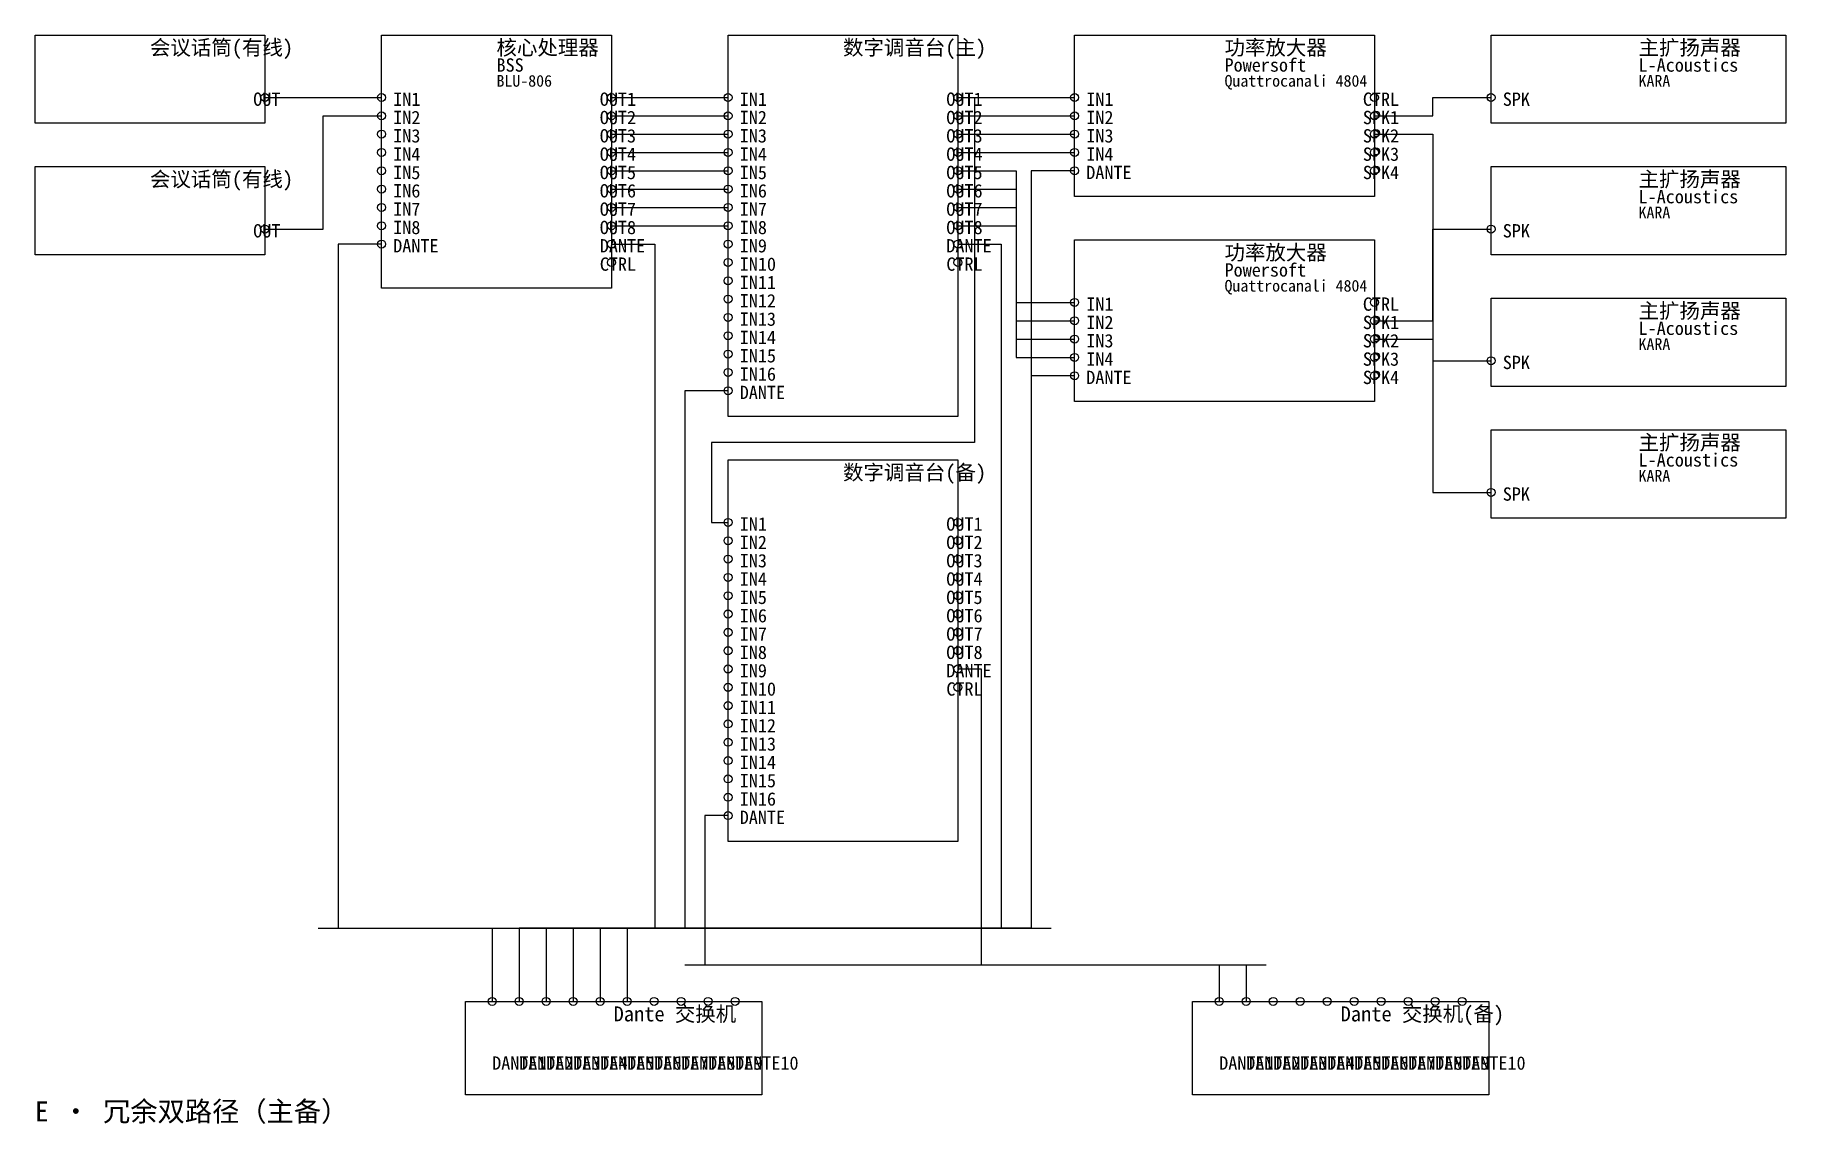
# Model space of a CAD drawing. Header units: metres. Extents: x 40 to 1091, y -694 to -40.
import ezdxf

# ---------------------------------------------------------------- set-up
doc = ezdxf.new("R2010")
doc.units = ezdxf.units.M
for name, color, linetype in [('DEVICES', 7, 'Continuous'), ('LABELS', 7, 'Continuous'), ('PORTS', 6, 'Continuous'), ('WIRES_ANALOG', 4, 'Continuous'), ('WIRES_DANTE', 5, 'Continuous'), ('WIRES_SPEAKER', 1, 'Continuous')]:
    doc.layers.add(name, color=color, linetype=linetype)
doc.styles.add('CJK', font='simsun.ttc')

msp = doc.modelspace()

# ---------------------------------------------------------------- linework, layer by layer
at = {"layer": 'DEVICES', "color": 7, "lineweight": 25, "true_color": 0xb4b2a9}
for points in [[(40, -40), (178, -40), (178, -93), (40, -93), (40, -40)], [(664, -40), (844, -40), (844, -137), (664, -137), (664, -40)], [(914, -40), (1091, -40), (1091, -93), (914, -93), (914, -40)], [(40, -119), (178, -119), (178, -172), (40, -172), (40, -119)], [(914, -119), (1091, -119), (1091, -172), (914, -172), (914, -119)], [(664, -163), (844, -163), (844, -260), (664, -260), (664, -163)], [(914, -198), (1091, -198), (1091, -251), (914, -251), (914, -198)], [(914, -277), (1091, -277), (1091, -330), (914, -330), (914, -277)], [(298.3, -620), (476.3, -620), (476.3, -676), (298.3, -676), (298.3, -620)], [(734.7, -620), (912.7, -620), (912.7, -676), (734.7, -676), (734.7, -620)]]:
    msp.add_lwpolyline(points, dxfattribs=at)
at = {"layer": 'DEVICES', "color": 7, "lineweight": 25, "true_color": 0x378add}
for points in [[(248, -40), (386, -40), (386, -192), (248, -192), (248, -40)], [(456, -40), (594, -40), (594, -269), (456, -269), (456, -40)]]:
    msp.add_lwpolyline(points, dxfattribs=at)
at = {"layer": 'DEVICES', "color": 7, "lineweight": 25, "true_color": 0x5dcaa5}
msp.add_lwpolyline([(456, -295), (594, -295), (594, -524), (456, -524), (456, -295)], dxfattribs=at)
at = {"layer": 'PORTS', "true_color": 0x5dcaa5}
for centre in [(178, -77.5), (248, -77.5), (386, -77.5), (456, -77.5), (594, -77.5), (664, -77.5), (248, -88.5), (386, -88.5), (456, -88.5), (594, -88.5), (664, -88.5), (248, -99.5), (386, -99.5), (456, -99.5), (594, -99.5), (664, -99.5), (248, -110.5), (386, -110.5), (456, -110.5), (594, -110.5), (664, -110.5), (248, -121.5), (386, -121.5), (456, -121.5), (594, -121.5), (248, -132.5), (386, -132.5), (456, -132.5), (594, -132.5), (248, -143.5), (386, -143.5), (456, -143.5), (594, -143.5), (178, -156.5), (248, -154.5), (386, -154.5), (456, -154.5), (594, -154.5), (456, -165.5), (456, -176.5), (456, -187.5), (456, -198.5), (664, -200.5), (456, -209.5), (664, -211.5), (456, -220.5), (664, -222.5), (456, -231.5), (664, -233.5), (456, -242.5), (456, -332.5), (594, -332.5), (456, -343.5), (594, -343.5), (456, -354.5), (594, -354.5), (456, -365.5), (594, -365.5), (456, -376.5), (594, -376.5), (456, -387.5), (594, -387.5), (456, -398.5), (594, -398.5), (456, -409.5), (594, -409.5), (456, -420.5), (456, -431.5), (456, -442.5), (456, -453.5), (456, -464.5), (456, -475.5), (456, -486.5), (456, -497.5)]:
    msp.add_circle(centre, 2.4, dxfattribs=at)
at = {"layer": 'PORTS', "true_color": 0xb07cd9}
for centre in [(844, -77.5), (386, -176.5), (594, -176.5), (844, -200.5), (594, -431.5)]:
    msp.add_circle(centre, 2.4, dxfattribs=at)
at = {"layer": 'PORTS', "true_color": 0xe8655a}
for centre in [(914, -77.5), (844, -88.5), (844, -99.5), (844, -110.5), (844, -121.5), (914, -156.5), (844, -211.5), (844, -222.5), (844, -233.5), (914, -235.5), (844, -244.5), (914, -314.5)]:
    msp.add_circle(centre, 2.4, dxfattribs=at)
at = {"layer": 'PORTS', "true_color": 0x378add}
for centre in [(664, -121.5), (248, -165.5), (386, -165.5), (594, -165.5), (456, -253.5), (664, -244.5), (594, -420.5), (456, -508.5), (314.4, -620), (330.6, -620), (346.8, -620), (363, -620), (379.2, -620), (395.4, -620), (411.6, -620), (427.8, -620), (444, -620), (460.2, -620), (750.8, -620), (767, -620), (783.2, -620), (799.4, -620), (815.6, -620), (831.8, -620), (848, -620), (864.2, -620), (880.4, -620), (896.6, -620)]:
    msp.add_circle(centre, 2.4, dxfattribs=at)
at = {"layer": 'WIRES_ANALOG', "linetype": 'CONTINUOUS', "true_color": 0x5dcaa5}
for points in [[(178, -77.5), (188, -77.5), (213, -77.5), (213, -77.5), (238, -77.5), (248, -77.5)], [(386, -77.5), (396, -77.5), (421, -77.5), (421, -77.5), (446, -77.5), (456, -77.5)], [(594, -77.5), (604, -77.5), (629, -77.5), (629, -77.5), (654, -77.5), (664, -77.5)], [(178, -156.5), (188, -156.5), (213, -156.5), (213, -88.5), (238, -88.5), (248, -88.5)], [(386, -88.5), (396, -88.5), (421, -88.5), (421, -88.5), (446, -88.5), (456, -88.5)], [(594, -88.5), (604, -88.5), (629, -88.5), (629, -88.5), (654, -88.5), (664, -88.5)], [(386, -99.5), (396, -99.5), (421, -99.5), (421, -99.5), (446, -99.5), (456, -99.5)], [(594, -99.5), (604, -99.5), (629, -99.5), (629, -99.5), (654, -99.5), (664, -99.5)], [(386, -110.5), (396, -110.5), (421, -110.5), (421, -110.5), (446, -110.5), (456, -110.5)], [(594, -110.5), (604, -110.5), (629, -110.5), (629, -110.5), (654, -110.5), (664, -110.5)], [(386, -121.5), (396, -121.5), (421, -121.5), (421, -121.5), (446, -121.5), (456, -121.5)], [(594, -121.5), (604, -121.5), (629, -121.5), (629, -200.5), (654, -200.5), (664, -200.5)], [(386, -132.5), (396, -132.5), (421, -132.5), (421, -132.5), (446, -132.5), (456, -132.5)], [(594, -132.5), (604, -132.5), (629, -132.5), (629, -211.5), (654, -211.5), (664, -211.5)], [(386, -143.5), (396, -143.5), (421, -143.5), (421, -143.5), (446, -143.5), (456, -143.5)], [(594, -143.5), (604, -143.5), (629, -143.5), (629, -222.5), (654, -222.5), (664, -222.5)], [(386, -154.5), (396, -154.5), (421, -154.5), (421, -154.5), (446, -154.5), (456, -154.5)], [(594, -154.5), (604, -154.5), (629, -154.5), (629, -233.5), (654, -233.5), (664, -233.5)]]:
    msp.add_lwpolyline(points, dxfattribs=at)
at = {"layer": 'WIRES_ANALOG', "true_color": 0x4fb38f}
msp.add_lwpolyline([(594, -77.5), (604, -77.5), (604, -284.5), (446, -284.5), (446, -332.5), (456, -332.5)], dxfattribs=at)
at = {"layer": 'WIRES_DANTE', "linetype": 'CONTINUOUS', "true_color": 0x378add}
for points in [[(664, -121.5), (654, -121.5), (638, -121.5), (638, -576), (379.2, -576), (379.2, -620)], [(248, -165.5), (238, -165.5), (222, -165.5), (222, -576), (314.4, -576), (314.4, -620)], [(386, -165.5), (396, -165.5), (412, -165.5), (412, -576), (330.6, -576), (330.6, -620)], [(594, -165.5), (604, -165.5), (620, -165.5), (620, -576), (363, -576), (363, -620)], [(664, -244.5), (654, -244.5), (638, -244.5), (638, -576), (395.4, -576), (395.4, -620)], [(456, -253.5), (446, -253.5), (430, -253.5), (430, -576), (346.8, -576), (346.8, -620)], [(210, -576), (650, -576)]]:
    msp.add_lwpolyline(points, dxfattribs=at)
at = {"layer": 'WIRES_DANTE', "true_color": 0x8a6bd4}
for points in [[(594, -420.5), (604, -420.5), (608, -420.5), (608, -598), (767, -598), (767, -620)], [(456, -508.5), (446, -508.5), (442, -508.5), (442, -598), (750.8, -598), (750.8, -620)], [(430, -598), (779, -598)]]:
    msp.add_lwpolyline(points, dxfattribs=at)
at = {"layer": 'WIRES_SPEAKER', "linetype": 'CONTINUOUS', "true_color": 0xe8655a}
for points in [[(844, -88.5), (854, -88.5), (879, -88.5), (879, -77.5), (904, -77.5), (914, -77.5)], [(844, -99.5), (854, -99.5), (879, -99.5), (879, -235.5), (904, -235.5), (914, -235.5)], [(844, -211.5), (854, -211.5), (879, -211.5), (879, -156.5), (904, -156.5), (914, -156.5)], [(844, -222.5), (854, -222.5), (879, -222.5), (879, -314.5), (904, -314.5), (914, -314.5)]]:
    msp.add_lwpolyline(points, dxfattribs=at)

# ---------------------------------------------------------------- texts
at = {"layer": 'LABELS', "true_color": 0xf1efe8, "style": 'CJK'}
for s, height, p in [('会议话筒(有线)', 9, (109, -52)), ('核心处理器', 9, (317, -52)), ('数字调音台(主)', 9, (525, -52)), ('功率放大器', 9, (754, -52)), ('主扩扬声器', 9, (1002.5, -52)), ('会议话筒(有线)', 9, (109, -131)), ('主扩扬声器', 9, (1002.5, -131)), ('功率放大器', 9, (754, -175)), ('主扩扬声器', 9, (1002.5, -210)), ('主扩扬声器', 9, (1002.5, -289)), ('数字调音台(备)', 9, (525, -307)), ('Dante 交换机', 9, (387.3, -632)), ('Dante 交换机(备)', 9, (823.7, -632)), ('E · 冗余双路径（主备）', 12, (40, -692))]:
    msp.add_text(s, height=height, dxfattribs=at).set_placement(p)
at = {"layer": 'LABELS', "true_color": 0xc4c2b8, "style": 'CJK'}
for s, p in [('BSS', (317, -62)), ('Powersoft', (754, -62)), ('L-Acoustics', (1002.5, -62)), ('L-Acoustics', (1002.5, -141)), ('Powersoft', (754, -185)), ('L-Acoustics', (1002.5, -220)), ('L-Acoustics', (1002.5, -299))]:
    msp.add_text(s, height=8, dxfattribs=at).set_placement(p)
at = {"layer": 'LABELS', "true_color": 0x9a978d, "style": 'CJK'}
for s, p in [('BLU-806', (317, -71)), ('Quattrocanali 4804', (754, -71)), ('KARA', (1002.5, -71)), ('KARA', (1002.5, -150)), ('Quattrocanali 4804', (754, -194)), ('KARA', (1002.5, -229)), ('KARA', (1002.5, -308))]:
    msp.add_text(s, height=7, dxfattribs=at).set_placement(p)
at = {"layer": 'LABELS', "true_color": 0xf5f5ec, "style": 'CJK'}
for s, p in [('OUT', (171, -82.5)), ('IN1', (255, -82.5)), ('OUT1', (379, -82.5)), ('IN1', (463, -82.5)), ('OUT1', (587, -82.5)), ('IN1', (671, -82.5)), ('CTRL', (837, -82.5)), ('SPK', (921, -82.5)), ('IN2', (255, -93.5)), ('OUT2', (379, -93.5)), ('IN2', (463, -93.5)), ('OUT2', (587, -93.5)), ('IN2', (671, -93.5)), ('SPK1', (837, -93.5)), ('IN3', (255, -104.5)), ('OUT3', (379, -104.5)), ('IN3', (463, -104.5)), ('OUT3', (587, -104.5)), ('IN3', (671, -104.5)), ('SPK2', (837, -104.5)), ('IN4', (255, -115.5)), ('OUT4', (379, -115.5)), ('IN4', (463, -115.5)), ('OUT4', (587, -115.5)), ('IN4', (671, -115.5)), ('SPK3', (837, -115.5)), ('IN5', (255, -126.5)), ('OUT5', (379, -126.5)), ('IN5', (463, -126.5)), ('OUT5', (587, -126.5)), ('DANTE', (671, -126.5)), ('SPK4', (837, -126.5)), ('IN6', (255, -137.5)), ('OUT6', (379, -137.5)), ('IN6', (463, -137.5)), ('OUT6', (587, -137.5)), ('IN7', (255, -148.5)), ('OUT7', (379, -148.5)), ('IN7', (463, -148.5)), ('OUT7', (587, -148.5)), ('OUT', (171, -161.5)), ('IN8', (255, -159.5)), ('OUT8', (379, -159.5)), ('IN8', (463, -159.5)), ('OUT8', (587, -159.5)), ('SPK', (921, -161.5)), ('DANTE', (255, -170.5)), ('DANTE', (379, -170.5)), ('IN9', (463, -170.5)), ('DANTE', (587, -170.5)), ('CTRL', (379, -181.5)), ('IN10', (463, -181.5)), ('CTRL', (587, -181.5)), ('IN11', (463, -192.5)), ('IN12', (463, -203.5)), ('IN1', (671, -205.5)), ('CTRL', (837, -205.5)), ('IN13', (463, -214.5)), ('IN2', (671, -216.5)), ('SPK1', (837, -216.5)), ('IN14', (463, -225.5)), ('IN3', (671, -227.5)), ('SPK2', (837, -227.5)), ('IN15', (463, -236.5)), ('IN4', (671, -238.5)), ('SPK3', (837, -238.5)), ('IN16', (463, -247.5)), ('DANTE', (671, -249.5)), ('SPK4', (837, -249.5)), ('SPK', (921, -240.5)), ('DANTE', (463, -258.5)), ('SPK', (921, -319.5)), ('IN1', (463, -337.5)), ('OUT1', (587, -337.5)), ('IN2', (463, -348.5)), ('OUT2', (587, -348.5)), ('IN3', (463, -359.5)), ('OUT3', (587, -359.5)), ('IN4', (463, -370.5)), ('OUT4', (587, -370.5)), ('IN5', (463, -381.5)), ('OUT5', (587, -381.5)), ('IN6', (463, -392.5)), ('OUT6', (587, -392.5)), ('IN7', (463, -403.5)), ('OUT7', (587, -403.5)), ('IN8', (463, -414.5)), ('OUT8', (587, -414.5)), ('IN9', (463, -425.5)), ('DANTE', (587, -425.5)), ('IN10', (463, -436.5)), ('CTRL', (587, -436.5)), ('IN11', (463, -447.5)), ('IN12', (463, -458.5)), ('IN13', (463, -469.5)), ('IN14', (463, -480.5)), ('IN15', (463, -491.5)), ('IN16', (463, -502.5)), ('DANTE', (463, -513.5)), ('DANTE1', (314.4, -661)), ('DANTE2', (330.6, -661)), ('DANTE3', (346.8, -661)), ('DANTE4', (363, -661)), ('DANTE5', (379.2, -661)), ('DANTE6', (395.4, -661)), ('DANTE7', (411.6, -661)), ('DANTE8', (427.8, -661)), ('DANTE9', (444, -661)), ('DANTE10', (460.2, -661)), ('DANTE1', (750.8, -661)), ('DANTE2', (767, -661)), ('DANTE3', (783.2, -661)), ('DANTE4', (799.4, -661)), ('DANTE5', (815.6, -661)), ('DANTE6', (831.8, -661)), ('DANTE7', (848, -661)), ('DANTE8', (864.2, -661)), ('DANTE9', (880.4, -661)), ('DANTE10', (896.6, -661))]:
    msp.add_text(s, height=8, dxfattribs=at).set_placement(p)

doc.saveas('drawing.dxf')
